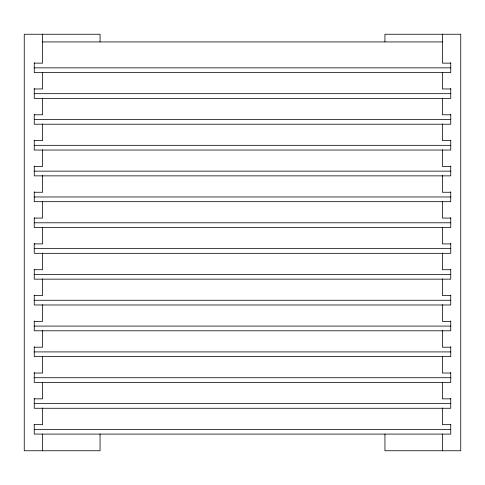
<?xml version="1.0" encoding="UTF-8"?>
<svg xmlns="http://www.w3.org/2000/svg" width="485" height="485" viewBox="0 0 485 485"><rect width="100%" height="100%" fill="white"/><g stroke="black" fill="none" stroke-linecap="round" stroke-linejoin="round"><path stroke-width="0.73" d="M42.577 41.934L442.423 41.934M34.247 63.141L42.577 63.141L42.577 34.247M450.753 63.141L442.423 63.141L442.423 34.247M34.247 67.852L450.753 67.852M34.247 88.961L42.577 88.961L42.577 72.301M450.753 88.961L442.423 88.961L442.423 72.301M34.247 93.678L450.753 93.678M34.247 114.787L42.577 114.787L42.577 98.128M450.753 114.787L442.423 114.787L442.423 98.128M34.247 119.498L450.753 119.498M34.247 140.614L42.577 140.614L42.577 123.948M450.753 140.614L442.423 140.614L442.423 123.948M34.247 145.324L450.753 145.324M34.247 166.434L42.577 166.434L42.577 149.774M450.753 166.434L442.423 166.434L442.423 149.774M34.247 171.144L450.753 171.144M34.247 192.26L42.577 192.26L42.577 175.594M450.753 192.26L442.423 192.26L442.423 175.594M34.247 196.971L450.753 196.971M34.247 218.08L42.577 218.08L42.577 201.421M450.753 218.08L442.423 218.08L442.423 201.421M34.247 222.791L450.753 222.791M34.247 243.906L42.577 243.906L42.577 227.241M450.753 243.906L442.423 243.906L442.423 227.241M34.247 248.617L450.753 248.617M34.247 269.727L42.577 269.727L42.577 253.067M450.753 269.727L442.423 269.727L442.423 253.067M34.247 274.443L450.753 274.443M34.247 295.553L42.577 295.553L42.577 278.893M450.753 295.553L442.423 295.553L442.423 278.893M34.247 300.263L450.753 300.263M34.247 321.373L42.577 321.373L42.577 304.713M450.753 321.373L442.423 321.373L442.423 304.713M34.247 326.09L450.753 326.09M34.247 347.199L42.577 347.199L42.577 330.54M450.753 347.199L442.423 347.199L442.423 330.54M34.247 351.91L450.753 351.91M34.247 373.02L42.577 373.02L42.577 356.36M450.753 373.02L442.423 373.02L442.423 356.36M34.247 377.736L450.753 377.736M34.247 398.846L42.577 398.846L42.577 382.186M450.753 398.846L442.423 398.846L442.423 382.186M34.247 403.556L450.753 403.556M34.247 424.666L42.577 424.666L42.577 408.006M450.753 424.666L442.423 424.666L442.423 408.006M34.247 429.383L450.753 429.383M450.753 62.668L450.753 72.562L34.247 72.562L34.247 62.668M450.753 88.494L450.753 98.388L34.247 98.388L34.247 88.494M450.753 114.314L450.753 124.215L34.247 124.215L34.247 114.314M450.753 140.141L450.753 150.035L34.247 150.035L34.247 140.141M450.753 165.961L450.753 175.861L34.247 175.861L34.247 165.961M450.753 191.787L450.753 201.681L34.247 201.681L34.247 191.787M450.753 217.607L450.753 227.507L34.247 227.507L34.247 217.607M450.753 243.434L450.753 253.328L34.247 253.328L34.247 243.434M450.753 269.26L450.753 279.154L34.247 279.154L34.247 269.26M450.753 295.08L450.753 304.974L34.247 304.974L34.247 295.08M450.753 320.906L450.753 330.8L34.247 330.8L34.247 320.906M450.753 346.726L450.753 356.62L34.247 356.62L34.247 346.726M450.753 372.553L450.753 382.447L34.247 382.447L34.247 372.553M450.753 398.373L450.753 408.273L34.247 408.273L34.247 398.373M450.753 424.199L450.753 434.093L34.247 434.093L34.247 424.199M442.423 434.093L442.423 450.753M384.945 41.819L384.945 34.247L460.75 34.247L460.75 450.753L384.945 450.753L384.945 434.093M100.055 41.819L100.055 34.247L24.25 34.247L24.25 450.753L100.055 450.753L100.055 434.093M42.577 434.093L42.577 450.753"/></g></svg>
